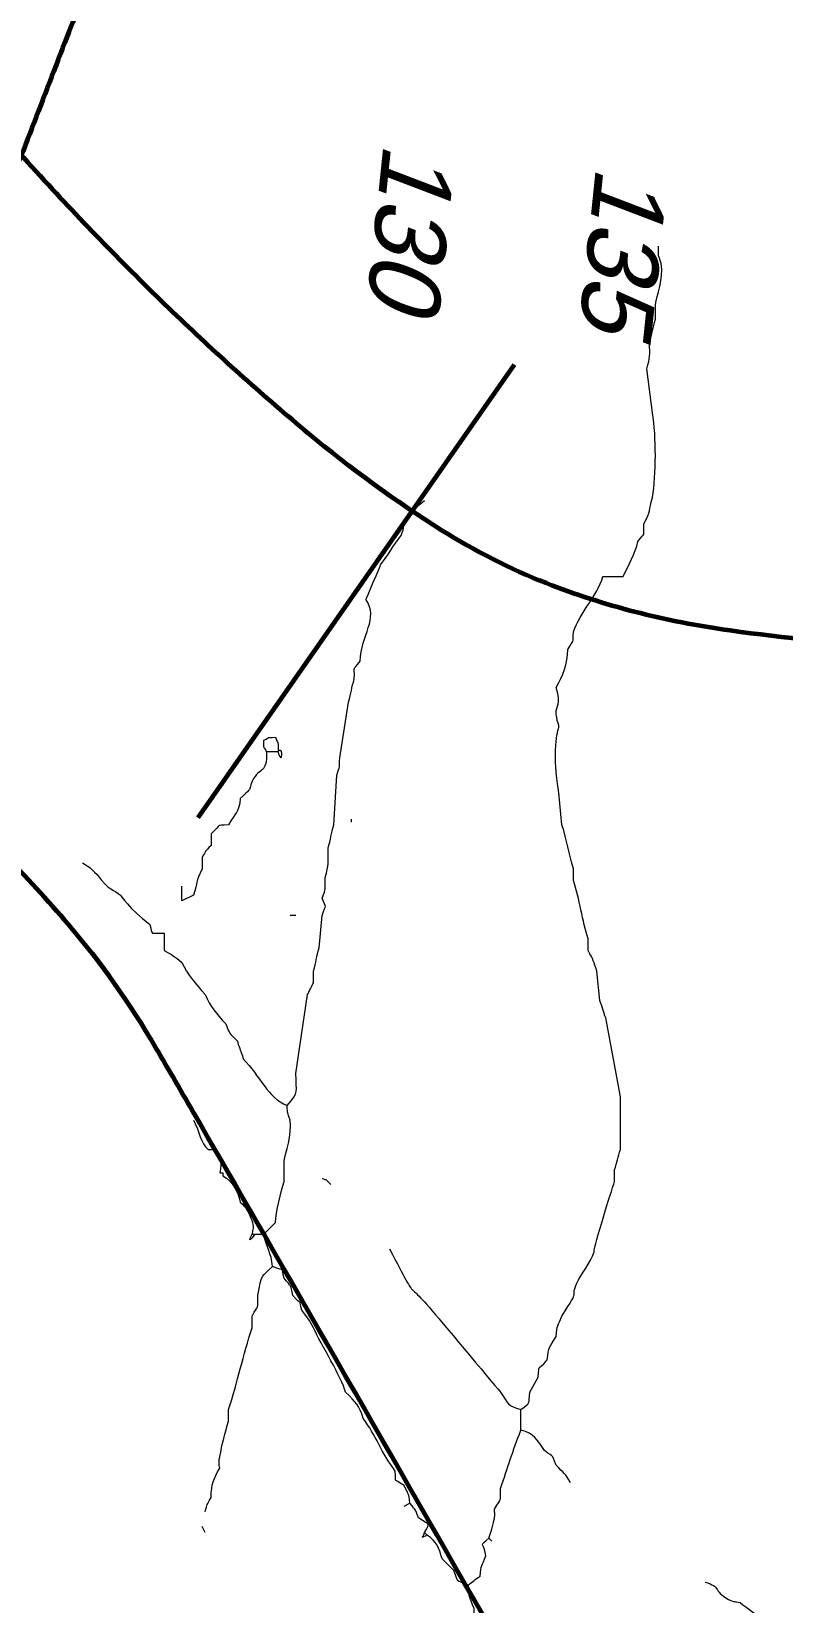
# Model space of a CAD drawing. Header units: centimetres. Extents: x -1591 to 2988, y -2086 to 1278.
# Drawn here: x 1666.3 to 1769.7, y -657.9 to -441.7 of the extents above; entities that cross this region are included whole.
import ezdxf

# ---------------------------------------------------------------- set-up
doc = ezdxf.new("R2010")
doc.units = ezdxf.units.CM
doc.header["$MEASUREMENT"] = 0
for name, color, linetype in [('layer 1', 7, 'Continuous'), ('Lines', 10, 'Continuous'), ('Дороги', 210, 'Continuous'), ('Свердловини', 90, 'Continuous')]:
    doc.layers.add(name, color=color, linetype=linetype)
doc.styles.add('style1', font='isocpeur_0.ttf', dxfattribs={"oblique": 15, "height": 10})

msp = doc.modelspace()

# ---------------------------------------------------------------- linework, layer by layer
at = {"layer": 'layer 1', "lineweight": 20}
for points, knots in [([(1715.558, -609.231), (1720.135, -617.786), (1716.85, -612.163), (1722.398, -618.887), (1722.398, -618.887), (1722.398, -618.887), (1730.847, -628.946), (1730.847, -628.946), (1730.847, -628.946), (1731.924, -630.539), (1731.764, -630.813), (1733.663, -631.36), (1733.663, -631.36), (1735.015, -630.312), (1734.732, -630.749), (1734.87, -628.946), (1734.87, -628.946), (1734.87, -628.946), (1736.039, -626.913), (1736.039, -626.913), (1736.039, -626.913), (1736.277, -624.906), (1735.733, -626.24), (1737.284, -624.52), (1737.284, -624.52), (1737.424, -622.708), (1737.599, -622.79), (1738.491, -621.301), (1738.491, -621.301), (1738.615, -619.685), (1738.727, -619.904), (1739.296, -618.485), (1739.296, -618.485), (1742.047, -614.317), (1740.342, -616.28), (1741.308, -614.059), (1741.308, -614.059), (1741.957, -612.566), (1743.221, -611.252), (1743.722, -609.633), (1743.722, -609.633), (1743.796, -608.665), (1746.059, -601.456), (1746.538, -599.977), (1746.538, -599.977), (1746.538, -599.977), (1746.538, -598.368), (1746.538, -598.368), (1746.538, -598.368), (1746.863, -597.367), (1747.018, -596.553), (1747.343, -595.552), (1747.343, -595.552), (1747.343, -595.552), (1747.343, -588.31), (1747.343, -588.31), (1747.343, -588.31), (1747.343, -588.31), (1745.331, -577.447), (1745.331, -577.447), (1745.331, -577.447), (1745.052, -576.641), (1744.805, -575.838), (1744.526, -575.033), (1744.526, -575.033), (1744.526, -575.033), (1744.124, -571.009), (1744.124, -571.009), (1744.124, -571.009), (1743.653, -569.648), (1743.663, -569.485), (1742.917, -568.193), (1742.917, -568.193), (1742.917, -568.193), (1742.917, -566.584), (1742.917, -566.584), (1742.917, -566.584), (1742.122, -564.131), (1741.713, -561.027), (1740.905, -558.537), (1740.905, -558.537), (1740.905, -558.537), (1740.905, -556.927), (1740.905, -556.927), (1740.905, -556.927), (1740.242, -554.881), (1740.015, -552.972), (1739.296, -550.892), (1739.296, -550.892), (1739.296, -550.892), (1738.894, -546.467), (1738.894, -546.467), (1738.894, -546.467), (1737.778, -539.407), (1738.94, -537.809), (1738.894, -537.213), (1738.894, -537.213), (1738.538, -536.224), (1738.669, -536.523), (1738.491, -535.604), (1738.491, -535.604), (1738.491, -534.374), (1739.303, -534.433), (1738.491, -531.983), (1738.491, -531.983), (1739.44, -530.338), (1740.056, -528.779), (1740.101, -526.752), (1740.101, -526.752), (1741.002, -525.189), (1740.768, -526.12), (1740.905, -524.338), (1740.905, -524.338), (1741.766, -521.558), (1744.186, -519.49), (1744.929, -516.694), (1744.929, -516.694), (1744.929, -516.694), (1747.745, -516.694), (1747.745, -516.694), (1747.745, -516.694), (1748.477, -515.12), (1749.393, -513.593), (1749.757, -511.866), (1749.757, -511.866), (1750.859, -510.318), (1750.514, -511.613), (1750.561, -509.452), (1750.561, -509.452), (1751.639, -507.585), (1751.153, -507.727), (1751.768, -505.831), (1751.768, -505.831), (1752.281, -502.585), (1752.304, -497.554), (1751.768, -494.163), (1751.768, -494.163), (1751.768, -494.163), (1750.964, -488.128), (1750.964, -488.128), (1750.964, -488.128), (1751.505, -486.458), (1751.366, -486.335), (1751.366, -484.507), (1751.366, -484.507), (1751.771, -483.258), (1751.765, -482.538), (1752.171, -481.288), (1752.171, -481.288), (1752.171, -481.288), (1752.171, -479.277), (1752.171, -479.277), (1752.171, -479.277), (1752.36, -478.078), (1753.302, -475.711), (1752.975, -473.644), (1752.975, -473.644), (1752.515, -472.223), (1752.607, -472.812), (1752.573, -471.23)], [0, 0, 0, 0, 0.0243902, 0.0243902, 0.0243902, 0.0243903, 0.0487805, 0.0487805, 0.0487805, 0.0487805, 0.0731707, 0.0731707, 0.0731707, 0.0731707, 0.097561, 0.097561, 0.097561, 0.097561, 0.1219512, 0.1219512, 0.1219512, 0.1219512, 0.1463415, 0.1463415, 0.1463415, 0.1463415, 0.1707317, 0.1707317, 0.1707317, 0.1707317, 0.195122, 0.195122, 0.195122, 0.195122, 0.2195122, 0.2195122, 0.2195122, 0.2195122, 0.2439024, 0.2439024, 0.2439024, 0.2439024, 0.2682927, 0.2682927, 0.2682927, 0.2682927, 0.2926829, 0.2926829, 0.2926829, 0.2926829, 0.3170732, 0.3170732, 0.3170732, 0.3170732, 0.3414634, 0.3414634, 0.3414634, 0.3414634, 0.3658537, 0.3658537, 0.3658537, 0.3658537, 0.3902439, 0.3902439, 0.3902439, 0.3902439, 0.4146341, 0.4146341, 0.4146341, 0.4146342, 0.4390244, 0.4390244, 0.4390244, 0.4390244, 0.4634146, 0.4634146, 0.4634146, 0.4634146, 0.4878049, 0.4878049, 0.4878049, 0.4878049, 0.5121951, 0.5121951, 0.5121951, 0.5121951, 0.5365854, 0.5365854, 0.5365854, 0.5365854, 0.5609756, 0.5609756, 0.5609756, 0.5609756, 0.5853659, 0.5853659, 0.5853659, 0.5853659, 0.6097561, 0.6097561, 0.6097561, 0.6097561, 0.6341463, 0.6341463, 0.6341463, 0.6341464, 0.6585366, 0.6585366, 0.6585366, 0.6585366, 0.6829268, 0.6829268, 0.6829268, 0.6829268, 0.7073171, 0.7073171, 0.7073171, 0.7073171, 0.7317073, 0.7317073, 0.7317073, 0.7317073, 0.7560976, 0.7560976, 0.7560976, 0.7560976, 0.7804878, 0.7804878, 0.7804878, 0.7804878, 0.804878, 0.804878, 0.804878, 0.8048781, 0.8292683, 0.8292683, 0.8292683, 0.8292683, 0.8536585, 0.8536585, 0.8536585, 0.8536585, 0.8780488, 0.8780488, 0.8780488, 0.8780488, 0.902439, 0.902439, 0.902439, 0.902439, 0.9268293, 0.9268293, 0.9268293, 0.9268293, 0.9512195, 0.9512195, 0.9512195, 0.9512195, 1, 1, 1, 1]), ([(1673.313, -556.123), (1674.432, -556.798), (1674.305, -556.712), (1675.324, -557.732), (1675.324, -557.732), (1676.912, -559.935), (1677.706, -559.812), (1678.543, -560.548), (1678.543, -560.548), (1678.56, -560.563), (1679.758, -562.453), (1682.566, -564.572), (1682.566, -564.572), (1683.086, -566.2), (1682.385, -565.731), (1684.578, -565.779), (1684.578, -565.779), (1684.578, -565.779), (1684.578, -568.193), (1684.578, -568.193), (1684.578, -568.193), (1685.713, -568.8), (1685.946, -568.954), (1686.992, -569.802), (1686.992, -569.802), (1687.836, -571.535), (1688.824, -572.725), (1690.211, -574.228), (1690.211, -574.228), (1690.911, -575.884), (1691.733, -576.849), (1693.027, -578.251), (1693.027, -578.251), (1693.712, -579.871), (1693.341, -579.261), (1694.637, -580.665), (1694.637, -580.665), (1694.981, -581.961), (1695.097, -581.784), (1695.441, -583.079), (1695.441, -583.079), (1697.784, -585.475), (1698.765, -588.37), (1701.476, -589.517), (1701.476, -589.517), (1703.246, -587.553), (1702.683, -587.774), (1702.683, -585.091), (1702.683, -585.091), (1702.683, -585.091), (1704.293, -574.228), (1704.293, -574.228), (1704.293, -574.228), (1704.439, -573.971), (1704.951, -572.897), (1705.097, -572.619), (1705.097, -572.619), (1705.097, -572.619), (1705.097, -571.009), (1705.097, -571.009), (1705.097, -571.009), (1705.502, -569.759), (1705.497, -569.04), (1705.902, -567.791), (1705.902, -567.791), (1705.902, -567.791), (1706.304, -563.365), (1706.304, -563.365), (1706.304, -563.365), (1706.889, -561.561), (1706.903, -562.586), (1706.304, -560.951), (1706.304, -560.951), (1706.878, -559.474), (1706.707, -559.834), (1706.707, -558.134), (1706.707, -558.134), (1707.269, -556.4), (1707.109, -556.008), (1707.109, -554.111), (1707.109, -554.111), (1707.514, -552.861), (1707.508, -552.142), (1707.914, -550.892), (1707.914, -550.892), (1707.914, -550.892), (1708.316, -544.053), (1708.316, -544.053), (1708.316, -544.053), (1708.777, -542.632), (1708.684, -543.221), (1708.718, -541.639), (1708.718, -541.639), (1708.718, -541.639), (1709.925, -533.994), (1709.925, -533.994), (1709.925, -533.994), (1710.33, -532.745), (1710.325, -532.025), (1710.73, -530.776), (1710.73, -530.776), (1710.777, -528.614), (1710.432, -529.909), (1711.535, -528.362), (1711.535, -528.362), (1711.614, -524.736), (1714.169, -522.481), (1712.339, -519.913), (1712.339, -519.913), (1712.339, -519.913), (1714.351, -515.085), (1714.351, -515.085), (1714.351, -515.085), (1715.482, -513.651), (1715.968, -512.54), (1717.167, -511.061), (1717.167, -511.061), (1718.259, -508.705), (1716.184, -509.641), (1720.386, -506.233)], [0, 0, 0, 0, 0.0322581, 0.0322581, 0.0322581, 0.0322581, 0.0645161, 0.0645161, 0.0645161, 0.0645161, 0.0967742, 0.0967742, 0.0967742, 0.0967742, 0.1290323, 0.1290323, 0.1290323, 0.1290323, 0.1612903, 0.1612903, 0.1612903, 0.1612903, 0.1935484, 0.1935484, 0.1935484, 0.1935484, 0.2258065, 0.2258065, 0.2258065, 0.2258065, 0.2580645, 0.2580645, 0.2580645, 0.2580645, 0.2903226, 0.2903226, 0.2903226, 0.2903226, 0.3225806, 0.3225806, 0.3225806, 0.3225807, 0.3548387, 0.3548387, 0.3548387, 0.3548387, 0.3870968, 0.3870968, 0.3870968, 0.3870968, 0.4193548, 0.4193548, 0.4193548, 0.4193548, 0.4516129, 0.4516129, 0.4516129, 0.4516129, 0.483871, 0.483871, 0.483871, 0.483871, 0.516129, 0.516129, 0.516129, 0.516129, 0.5483871, 0.5483871, 0.5483871, 0.5483871, 0.5806452, 0.5806452, 0.5806452, 0.5806452, 0.6129032, 0.6129032, 0.6129032, 0.6129032, 0.6451613, 0.6451613, 0.6451613, 0.6451613, 0.6774194, 0.6774194, 0.6774194, 0.6774194, 0.7096774, 0.7096774, 0.7096774, 0.7096774, 0.7419355, 0.7419355, 0.7419355, 0.7419355, 0.7741935, 0.7741935, 0.7741935, 0.7741936, 0.8064516, 0.8064516, 0.8064516, 0.8064516, 0.8387097, 0.8387097, 0.8387097, 0.8387097, 0.8709677, 0.8709677, 0.8709677, 0.8709678, 0.9032258, 0.9032258, 0.9032258, 0.9032258, 0.9354839, 0.9354839, 0.9354839, 0.9354839, 1, 1, 1, 1]), ([(1698.66, -540.834), (1698.286, -539.966), (1698.258, -540.725), (1698.258, -539.225), (1698.258, -539.225), (1699.421, -538.724), (1698.404, -538.937), (1699.867, -538.822), (1699.867, -538.822), (1700.377, -540.107), (1700.234, -539.207), (1700.269, -540.834), (1700.269, -540.834), (1700.269, -540.834), (1698.66, -540.834), (1698.66, -540.834), (1698.66, -540.834), (1698.66, -544.039), (1697.845, -542.731), (1696.648, -544.857), (1696.648, -544.857), (1696.154, -546.577), (1696.438, -545.841), (1695.039, -547.271), (1695.039, -547.271), (1694.847, -549.222), (1694.333, -549.205), (1693.43, -550.892), (1693.43, -550.892), (1691.402, -551.092), (1692.736, -550.548), (1691.016, -552.099), (1691.016, -552.099), (1691.016, -552.099), (1691.016, -553.709), (1691.016, -553.709), (1691.016, -553.709), (1690.072, -554.652), (1690.37, -554.388), (1689.809, -555.318), (1689.809, -555.318), (1689.809, -555.318), (1689.809, -556.927), (1689.809, -556.927), (1689.809, -556.927), (1688.838, -558.818), (1689.197, -558.711), (1688.602, -560.548), (1688.602, -560.548), (1688.602, -560.548), (1686.992, -561.353), (1686.992, -561.353), (1686.992, -561.353), (1686.992, -561.353), (1686.992, -559.341), (1686.992, -559.341)], [0, 0, 0, 0, 0.0666667, 0.0666667, 0.0666667, 0.0666667, 0.1333333, 0.1333333, 0.1333333, 0.1333333, 0.2, 0.2, 0.2, 0.2, 0.2666667, 0.2666667, 0.2666667, 0.2666667, 0.3333333, 0.3333333, 0.3333333, 0.3333333, 0.4, 0.4, 0.4, 0.4, 0.4666667, 0.4666667, 0.4666667, 0.4666667, 0.5333333, 0.5333333, 0.5333333, 0.5333333, 0.6, 0.6, 0.6, 0.6, 0.6666667, 0.6666667, 0.6666667, 0.6666667, 0.7333333, 0.7333333, 0.7333333, 0.7333333, 0.8, 0.8, 0.8, 0.8, 0.8666667, 0.8666667, 0.8666667, 0.8666667, 1, 1, 1, 1]), ([(1688.602, -591.528), (1689.441, -593.164), (1689.584, -594.668), (1690.613, -595.552), (1690.613, -595.552), (1690.613, -595.552), (1691.418, -595.552), (1691.418, -595.552), (1691.418, -595.552), (1692.299, -597.268), (1692.572, -597.017), (1692.223, -598.77), (1692.223, -598.77), (1692.759, -598.77), (1692.625, -598.636), (1692.625, -599.173), (1692.625, -599.173), (1694.056, -600.068), (1694.61, -601.181), (1695.039, -602.794), (1695.039, -602.794), (1695.982, -603.737), (1695.685, -603.473), (1696.246, -604.403), (1696.246, -604.403), (1696.868, -605.919), (1696.924, -605.834), (1696.648, -607.219), (1696.648, -607.219), (1696.648, -607.219), (1697.051, -607.219), (1697.051, -607.219), (1697.051, -607.219), (1697.051, -607.219), (1698.258, -607.219), (1698.258, -607.219), (1698.258, -607.219), (1698.258, -607.219), (1699.867, -605.61), (1699.867, -605.61), (1699.867, -605.61), (1699.897, -604.212), (1700.649, -601.288), (1701.074, -599.977), (1701.074, -599.977), (1701.074, -599.977), (1701.074, -597.161), (1701.074, -597.161), (1701.074, -597.161), (1701.26, -595.983), (1702.208, -593.57), (1701.879, -591.528), (1701.879, -591.528), (1701.487, -590.347), (1701.574, -590.788), (1701.476, -589.517)], [0, 0, 0, 0, 0.0666667, 0.0666667, 0.0666667, 0.0666667, 0.1333333, 0.1333333, 0.1333333, 0.1333333, 0.2, 0.2, 0.2, 0.2, 0.2666667, 0.2666667, 0.2666667, 0.2666667, 0.3333333, 0.3333333, 0.3333333, 0.3333333, 0.4, 0.4, 0.4, 0.4, 0.4666667, 0.4666667, 0.4666667, 0.4666667, 0.5333333, 0.5333333, 0.5333333, 0.5333333, 0.6, 0.6, 0.6, 0.6, 0.6666667, 0.6666667, 0.6666667, 0.6666667, 0.7333333, 0.7333333, 0.7333333, 0.7333333, 0.8, 0.8, 0.8, 0.8, 0.8666667, 0.8666667, 0.8666667, 0.8666667, 1, 1, 1, 1]), ([(1756.194, -754.877), (1756.242, -757.086), (1755.882, -755.929), (1756.999, -756.888), (1756.999, -756.888), (1758.139, -755.237), (1758.591, -755.118), (1756.194, -754.877), (1756.194, -754.877), (1755.028, -752.369), (1754.685, -749.847), (1753.78, -747.232), (1753.78, -747.232), (1753.78, -747.232), (1753.78, -744.818), (1753.78, -744.818), (1753.78, -744.818), (1753.239, -743.148), (1753.378, -743.026), (1753.378, -741.197), (1753.378, -741.197), (1754.637, -740.48), (1753.867, -741.25), (1754.585, -739.99), (1754.585, -739.99), (1753.422, -739.489), (1754.439, -739.703), (1752.975, -739.588), (1752.975, -739.588), (1752.192, -737.172), (1751.986, -731.713), (1751.768, -730.334), (1751.768, -730.334), (1751.218, -726.856), (1750.967, -718.289), (1750.964, -718.264), (1750.964, -718.264), (1750.964, -718.264), (1749.757, -709.413), (1749.757, -709.413), (1749.757, -709.413), (1749.224, -707.771), (1749.062, -706.164), (1748.55, -704.585), (1748.55, -704.585), (1748.55, -704.585), (1747.801, -701.337), (1747.801, -701.337), (1747.801, -701.337), (1747.448, -697.502), (1744.388, -689.343), (1742.917, -685.675), (1742.917, -685.675), (1741.58, -684.227), (1741.701, -684.727), (1741.308, -682.859), (1741.308, -682.859), (1739.999, -681.203), (1740.927, -682.81), (1740.503, -681.249), (1740.503, -681.249), (1740.503, -681.249), (1736.479, -673.605), (1736.479, -673.605), (1736.479, -673.605), (1735.286, -672.281), (1734.906, -671.633), (1734.468, -669.984), (1734.468, -669.984), (1734.468, -669.984), (1730.042, -663.144), (1730.042, -663.144), (1730.042, -663.144), (1729.179, -661.372), (1729.341, -660.936), (1727.226, -660.328), (1727.226, -660.328), (1727.226, -660.328), (1727.226, -658.718), (1727.226, -658.718), (1727.226, -658.718), (1726.612, -657.187), (1726.46, -657.295), (1726.421, -655.5), (1726.421, -655.5), (1724.479, -654.66), (1725.249, -655.43), (1724.409, -653.488), (1724.409, -653.488), (1724.409, -653.488), (1722.8, -651.879), (1722.8, -651.879), (1722.8, -651.879), (1722.396, -650.358), (1722.042, -649.511), (1720.788, -648.66), (1720.788, -648.66), (1720.788, -648.66), (1720.386, -648.258), (1720.386, -648.258), (1720.386, -648.258), (1721.269, -646.784), (1720.949, -647.271), (1719.581, -646.246), (1719.581, -646.246), (1718.998, -644.824), (1719.341, -645.458), (1718.374, -644.234), (1718.374, -644.234), (1718.231, -642.777), (1718.218, -643.084), (1717.57, -641.82), (1717.57, -641.82), (1715.917, -640.581), (1716.566, -641.829), (1716.363, -639.809), (1716.363, -639.809), (1714.42, -637.347), (1713.735, -634.845), (1711.937, -632.567), (1711.937, -632.567), (1711.445, -630.714), (1710.927, -630.381), (1709.523, -628.946), (1709.523, -628.946), (1708.98, -626.904), (1706.194, -622.452), (1705.097, -620.094), (1705.097, -620.094), (1704.49, -618.96), (1704.336, -618.726), (1703.488, -617.68), (1703.488, -617.68), (1703.048, -616.06), (1703.605, -617.137), (1702.281, -615.669), (1702.281, -615.669), (1701.935, -614.025), (1702.114, -614.572), (1701.074, -613.255), (1701.074, -613.255), (1700.566, -611.625), (1701.402, -612.482), (1699.465, -611.645), (1699.465, -611.645), (1699.321, -609.776), (1698.619, -609.132), (1698.258, -607.219)], [0, 0, 0, 0, 0.0263158, 0.0263158, 0.0263158, 0.0263158, 0.0526316, 0.0526316, 0.0526316, 0.0526316, 0.0789474, 0.0789474, 0.0789474, 0.0789474, 0.1052632, 0.1052632, 0.1052632, 0.1052632, 0.1315789, 0.1315789, 0.1315789, 0.131579, 0.1578947, 0.1578947, 0.1578947, 0.1578947, 0.1842105, 0.1842105, 0.1842105, 0.1842105, 0.2105263, 0.2105263, 0.2105263, 0.2105263, 0.2368421, 0.2368421, 0.2368421, 0.2368421, 0.2631579, 0.2631579, 0.2631579, 0.2631579, 0.2894737, 0.2894737, 0.2894737, 0.2894737, 0.3157895, 0.3157895, 0.3157895, 0.3157895, 0.3421053, 0.3421053, 0.3421053, 0.3421053, 0.3684211, 0.3684211, 0.3684211, 0.3684211, 0.3947368, 0.3947368, 0.3947368, 0.3947369, 0.4210526, 0.4210526, 0.4210526, 0.4210526, 0.4473684, 0.4473684, 0.4473684, 0.4473684, 0.4736842, 0.4736842, 0.4736842, 0.4736842, 0.5, 0.5, 0.5, 0.5, 0.5263158, 0.5263158, 0.5263158, 0.5263158, 0.5526316, 0.5526316, 0.5526316, 0.5526316, 0.5789474, 0.5789474, 0.5789474, 0.5789474, 0.6052632, 0.6052632, 0.6052632, 0.6052632, 0.6315789, 0.6315789, 0.6315789, 0.631579, 0.6578947, 0.6578947, 0.6578947, 0.6578947, 0.6842105, 0.6842105, 0.6842105, 0.6842105, 0.7105263, 0.7105263, 0.7105263, 0.7105263, 0.7368421, 0.7368421, 0.7368421, 0.7368421, 0.7631579, 0.7631579, 0.7631579, 0.7631579, 0.7894737, 0.7894737, 0.7894737, 0.7894737, 0.8157895, 0.8157895, 0.8157895, 0.8157895, 0.8421053, 0.8421053, 0.8421053, 0.8421053, 0.8684211, 0.8684211, 0.8684211, 0.8684211, 0.8947368, 0.8947368, 0.8947368, 0.8947369, 0.9210526, 0.9210526, 0.9210526, 0.9210526, 0.9473684, 0.9473684, 0.9473684, 0.9473684, 1, 1, 1, 1]), ([(1690.211, -645.441), (1690.54, -644.231), (1690.386, -644.629), (1691.016, -643.43), (1691.016, -643.43), (1691.056, -641.554), (1691.347, -640.924), (1692.223, -639.406), (1692.223, -639.406), (1691.974, -638.218), (1692.197, -638.194), (1692.223, -637.797), (1692.223, -637.797), (1692.517, -636.24), (1692.949, -634.45), (1693.43, -632.969), (1693.43, -632.969), (1693.43, -632.969), (1693.43, -631.36), (1693.43, -631.36), (1693.43, -631.36), (1694.632, -627.652), (1695.446, -623.802), (1696.648, -620.094), (1696.648, -620.094), (1696.648, -620.094), (1696.648, -618.485), (1696.648, -618.485), (1696.648, -618.485), (1697.626, -616.791), (1697.409, -617.686), (1697.453, -615.669), (1697.453, -615.669), (1697.974, -612.591), (1697.981, -613.129), (1699.465, -611.645)], [0, 0, 0, 0, 0.1, 0.1, 0.1, 0.1, 0.2, 0.2, 0.2, 0.2, 0.3, 0.3, 0.3, 0.3, 0.4, 0.4, 0.4, 0.4, 0.5, 0.5, 0.5, 0.5, 0.6, 0.6, 0.6, 0.6, 0.7, 0.7, 0.7, 0.7, 0.8, 0.8, 0.8, 0.8, 1, 1, 1, 1]), ([(1759.01, -655.097), (1761.261, -655.761), (1759.993, -656.156), (1762.229, -657.511), (1762.229, -657.511), (1763.218, -657.867), (1762.919, -657.736), (1763.838, -657.914), (1763.838, -657.914), (1765.796, -659.502), (1768.18, -660.969), (1770.276, -662.339), (1770.276, -662.339), (1772.332, -664.01), (1772.453, -665.152), (1777.115, -666.765), (1777.115, -666.765), (1779.077, -661.711), (1777.957, -661.029), (1778.322, -658.718), (1778.322, -658.718), (1778.322, -658.718), (1780.334, -646.648), (1780.334, -646.648), (1780.334, -646.648), (1781.236, -645.086), (1781.002, -646.016), (1781.139, -644.234), (1781.139, -644.234), (1782.469, -641.929), (1783.488, -639.102), (1784.357, -636.59), (1784.357, -636.59), (1784.357, -636.59), (1784.357, -634.981), (1784.357, -634.981), (1784.357, -634.981), (1785.43, -633.122), (1785.347, -632.467), (1785.967, -630.555), (1785.967, -630.555), (1785.967, -630.555), (1786.369, -624.922), (1786.369, -624.922), (1786.369, -624.922), (1787.058, -622.798), (1786.771, -620.07), (1786.771, -617.68)], [0, 0, 0, 0, 0.0769231, 0.0769231, 0.0769231, 0.0769231, 0.1538462, 0.1538462, 0.1538462, 0.1538462, 0.2307692, 0.2307692, 0.2307692, 0.2307692, 0.3076923, 0.3076923, 0.3076923, 0.3076923, 0.3846154, 0.3846154, 0.3846154, 0.3846154, 0.4615385, 0.4615385, 0.4615385, 0.4615385, 0.5384615, 0.5384615, 0.5384615, 0.5384615, 0.6153846, 0.6153846, 0.6153846, 0.6153846, 0.6923077, 0.6923077, 0.6923077, 0.6923077, 0.7692308, 0.7692308, 0.7692308, 0.7692308, 0.8461538, 0.8461538, 0.8461538, 0.8461539, 1, 1, 1, 1]), ([(1740.503, -641.418), (1739.738, -640.168), (1739.595, -640.108), (1738.491, -639.004), (1738.491, -639.004), (1737.705, -637.185), (1738.445, -638.136), (1736.882, -636.992), (1736.882, -636.992), (1735.914, -635.41), (1735.474, -634.696), (1733.663, -634.176), (1733.663, -634.176), (1733.663, -634.176), (1733.663, -631.36), (1733.663, -631.36)], [0, 0, 0, 0, 0.2, 0.2, 0.2, 0.2, 0.4, 0.4, 0.4, 0.4, 0.6, 0.6, 0.6, 0.6, 1, 1, 1, 1]), ([(1726.421, -655.5), (1727.133, -654.937), (1727.282, -654.772), (1728.03, -654.293), (1728.03, -654.293), (1728.155, -652.676), (1728.266, -652.896), (1728.835, -651.476), (1728.835, -651.476), (1728.419, -649.277), (1727.915, -650.234), (1729.237, -649.062), (1729.237, -649.062), (1730.591, -645.151), (1729.832, -645.824), (1730.042, -645.039), (1730.042, -645.039), (1731.02, -643.345), (1730.803, -644.24), (1730.847, -642.223), (1730.847, -642.223), (1731.853, -639.316), (1732.492, -637.096), (1733.663, -634.176)], [0, 0, 0, 0, 0.1428571, 0.1428571, 0.1428571, 0.1428572, 0.2857143, 0.2857143, 0.2857143, 0.2857143, 0.4285714, 0.4285714, 0.4285714, 0.4285714, 0.5714286, 0.5714286, 0.5714286, 0.5714286, 0.7142857, 0.7142857, 0.7142857, 0.7142857, 1, 1, 1, 1]), ([(1717.57, -644.637), (1717.57, -644.637), (1717.57, -644.637), (1717.57, -644.637), (1717.57, -644.637), (1717.57, -644.637), (1718.374, -644.234), (1718.374, -644.234)], [0, 0, 0, 0, 0.3333333, 0.3333333, 0.3333333, 0.3333333, 1, 1, 1, 1])]:
    msp.add_open_spline(points, degree=3, knots=knots, dxfattribs=at)
for points in [[(1700.672, -541.639), (1700.973, -539.924), (1699.662, -540.628), (1700.672, -541.639)], [(1710.328, -550.49), (1710.328, -550.49), (1710.328, -550.088), (1710.328, -550.088)], [(1702.683, -563.365), (1702.683, -563.365), (1701.879, -563.365), (1701.879, -563.365)], [(1707.511, -600.38), (1706.728, -599.597), (1707.104, -599.877), (1706.304, -599.575)], [(1697.051, -607.219), (1695.777, -608.907), (1696.651, -607.271), (1696.648, -607.219)], [(1690.211, -648.258), (1690.211, -648.258), (1689.809, -647.453), (1689.809, -647.453)], [(1720.788, -648.66), (1719.746, -648.915), (1720.131, -649.3), (1720.386, -648.258)], [(1729.64, -649.465), (1729.64, -649.465), (1729.237, -649.062), (1729.237, -649.062)]]:
    msp.add_open_spline(points, degree=3, dxfattribs=at)
at = {"layer": 'Lines', "color": 2, "lineweight": 60}
msp.add_line((1732.712, -487.556), (1689.203, -549.912), dxfattribs=at)
at = {"layer": 'Lines', "color": 1, "lineweight": 60, "ltscale": 2}
for points in [[(1785.075, -526.353, -0.0195698), (1762.47, -524.156, -0.0290767), (1749.282, -521.562, -0.0306703), (1737.16, -517.631, -0.0467977), (1722.777, -510.353, -0.0331733), (1704.401, -497.002, -0.0167729), (1686.896, -481.393, -0.0155951), (1669.194, -463.424, -0.0152156), (1651.62, -443.235, -0.0162722)], [(1652.828, -545.747, -0.0351532), (1671.353, -564.571, -0.0448731), (1683.341, -581.454, -0.0007451), (1688.813, -590.873, -0.0004299), (1698.258, -607.219, -0.0008978), (1738.236, -676.839, -0.0262246)]]:
    msp.add_lwpolyline(points, format="xyb", dxfattribs=at)
at = {"layer": 'Дороги', "color": 2, "lineweight": 60}
msp.add_lwpolyline([(1679.491, -420.706, -0.0005903), (1670.89, -443.201, -0.0006849), (1661.192, -468.374, -0.0053931), (1659.922, -471.555, -0.0208441), (1658.319, -475.029, -0.0016982), (1636.751, -516.718, -0.0012502), (1627.861, -533.656, -0.0033574), (1624.493, -539.932, -0.0340699), (1620.878, -545.605, -0.0051924), (1594.342, -580.813, -0.0102265), (1557.105, -627.172, -0.0275426), (1542.01, -643.303, -0.0184672), (1520.116, -662.761, -0.0086228), (1471.052, -701.824, -0.0005465), (1459.815, -710.438, -0.0003746), (1443.398, -722.976, -0.007287), (1410.163, -747.56, -0.010078), (1385.528, -764.492, -0.0791215), (1355.53, -778.036, -0.0428334), (1295.982, -788.906, -0.0068805), (1245.68, -792.999, 0.010344), (1212.239, -795.953), (1097.021, -808.538), (1039.82, -814.786)], format="xyb", dxfattribs=at)

# ---------------------------------------------------------------- texts
at = {"layer": 'Свердловини', "char_height": 10, "attachment_point": 1, "rotation": 264.0862, "style": 'style1'}
for s, insert in [('{\\Ftxt|c204;130}', (1724.727, -457.885)), ('{\\Ftxt|c204;135}', (1753.956, -461.103))]:
    msp.add_mtext_dynamic_manual_height_columns(s, width=2.30755, gutter_width=1, heights=[0], dxfattribs=dict(at, insert=insert))

doc.saveas('drawing.dxf')
